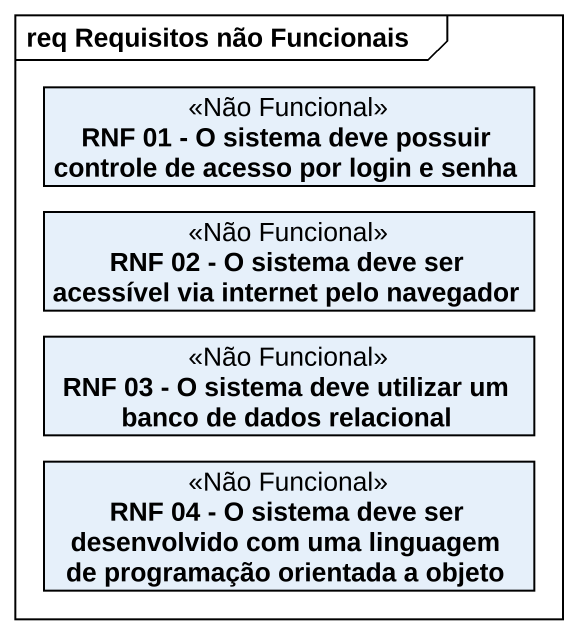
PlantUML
@startuml
mainframe req Requisitos não Funcionais
hide circle
hide empty members
class "RNF 01 - O sistema deve possuir controle de acesso por login e senha" as RNF_01_O_sistema_deve <<Não Funcional>>
class "RNF 02 - O sistema deve ser acessível via internet pelo navegador" as RNF_02_O_sistema_deve_ser <<Não Funcional>>
class "RNF 03 - O sistema deve utilizar um banco de dados relacional" as RNF_03_O_sistema_deve <<Não Funcional>>
class "RNF 04 - O sistema deve ser desenvolvido com uma linguagem de programação orientada a objeto" as RNF_04_O_sistema_deve_ser <<Não Funcional>>
@enduml
